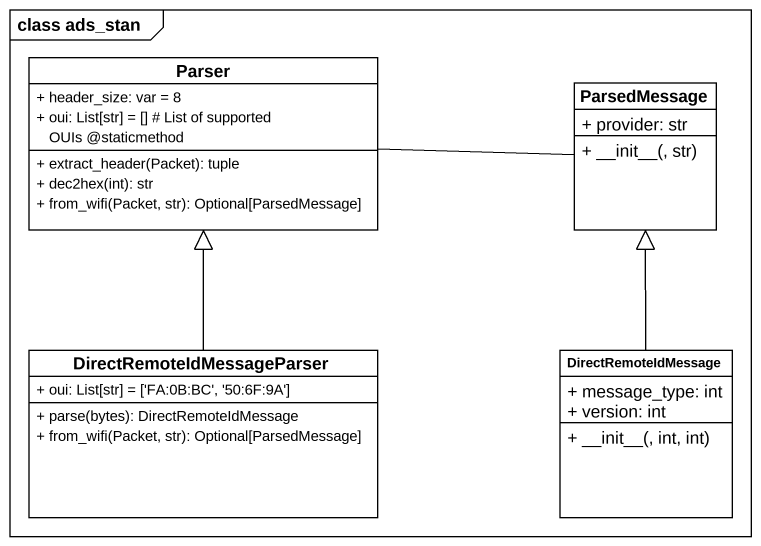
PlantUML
@startuml
mainframe class ads_stan
hide circle
hide empty members
skinparam classAttributeIconSize 0
class Parser {
  + header_size: var = 8
  + oui: List[str] = [] # List of supported OUIs @staticmethod
  + extract_header(Packet): tuple
  + dec2hex(int): str
  + from_wifi(Packet, str): Optional[ParsedMessage]
}
class ParsedMessage {
  + provider: str
  + ~__init~__(, str)
}
class DirectRemoteIdMessageParser {
  + oui: List[str] = ['FA:0B:BC', '50:6F:9A']
  + parse(bytes): DirectRemoteIdMessage
  + from_wifi(Packet, str): Optional[ParsedMessage]
}
class DirectRemoteIdMessage {
  + message_type: int
  + version: int
  + ~__init~__(, int, int)
}
Parser -right- ParsedMessage
DirectRemoteIdMessageParser -up-|> Parser
DirectRemoteIdMessage -up-|> ParsedMessage
@enduml
